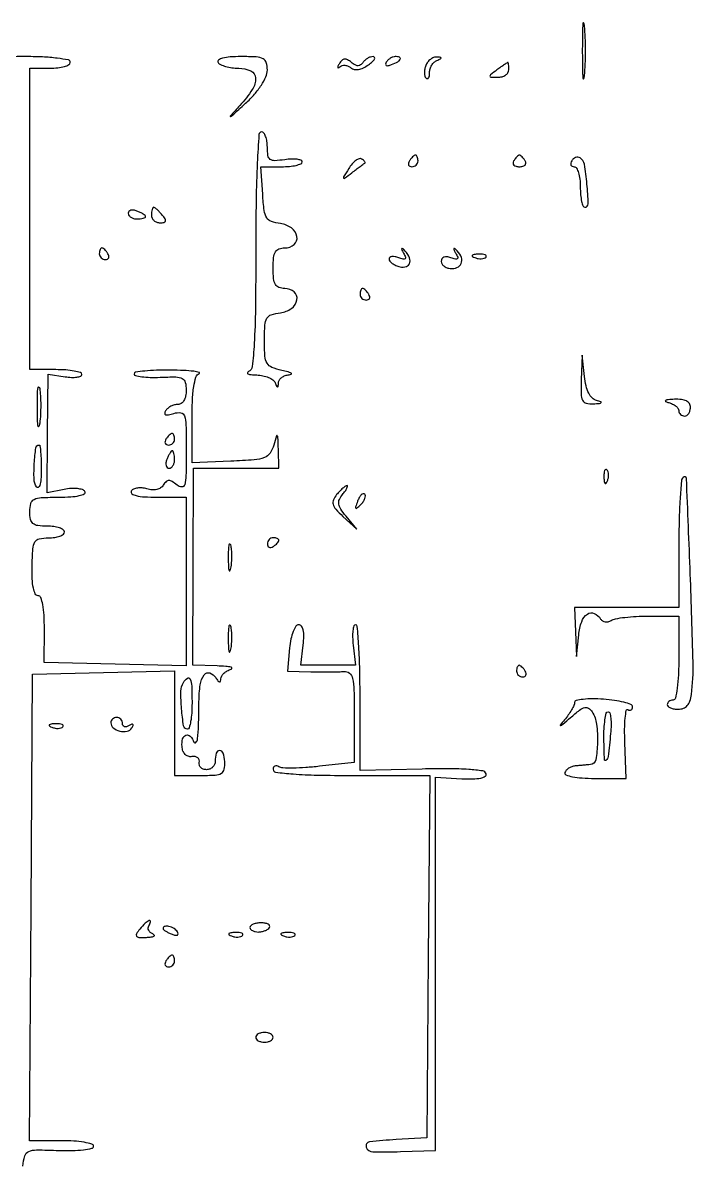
# Model space of a CAD drawing. Extents: x 4 to 234, y 3 to 204.
# Drawn here: x 118.8 to 234.5, y 6.6 to 203.8 of the extents above; entities that cross this region are included whole.
import ezdxf

# ---------------------------------------------------------------- set-up
doc = ezdxf.new("R2010")
doc.units = 0
doc.header["$MEASUREMENT"] = 0

msp = doc.modelspace()

# ---------------------------------------------------------------- linework, layer by layer
for points in [[(215.349414, 199, 0.003751), (215.372277, 195.952816, 0.018707), (215.461859, 194.245312, 0.76997), (215.592873, 194.223005, 0.084525), (215.732205, 194.75, 0.014123), (215.851512, 196.684912, 0.008335), (215.890106, 199, 0.008335), (215.851512, 201.315088, 0.014123), (215.732205, 203.25, 0.084525), (215.592873, 203.776995, 0.76997), (215.461859, 203.754688, 0.018707), (215.372277, 202.047184, 0.003751)], [(152.5, 197, 0.146547), (152.934161, 196.614422, 0.040338), (153.8004, 196.29375, 0.037109), (154.887885, 196.073612, 0.031397), (156.059017, 196, -0.107991), (158.154282, 195.54212, -0.284999), (158.967599, 194.31477, -0.155305), (158.399054, 192.324123, -0.036572), (156.252096, 189.554719, 0.001129), (154.599585, 187.709331, 0.788989), (154.64597, 187.642671, 0.09227), (154.942243, 187.827237, 0.000582), (157.252096, 189.946167, 0.026686), (158.77522, 191.504547, 0.035753), (159.969337, 193.078195, 0.040851), (160.75488, 194.529933, 0.103955), (161, 195.696167, 0.073059), (160.815003, 196.955491, 0.205619), (160.255279, 197.623666, 0.104598), (159.092507, 197.932328, 0.012759), (156.440983, 198, 0.016966), (154.589239, 197.937148, 0.045191), (153.284665, 197.729054, 0.091154), (152.583647, 197.407294, 0.397171)], [(173.428702, 196.798558, 0.016746), (173.17859, 196.32953, 0.145908), (173.139852, 196.099215, 0.539115), (173.237981, 196.050748, 0.051532), (173.497665, 196.241324, -0.120623), (173.893236, 196.455368, -0.085994), (174.397212, 196.497971, -0.078143), (174.930977, 196.365537, -0.07352), (175.410826, 196.074008, 0.126141), (175.998531, 195.796057, 0.089481), (176.731099, 195.787027, 0.071667), (177.564543, 196.053313, 0.044788), (178.443964, 196.582684, 0.025876), (179.115201, 197.128951, 0.079863), (179.480327, 197.583663, 0.259322), (179.483023, 197.861508, 0.274884), (179.250147, 198, 0.079883), (178.769107, 197.922653, 0.053415), (178.260229, 197.691986, 0.052536), (177.801767, 197.352571, 0.068848), (177.469989, 196.951442, -0.09966), (177.0976, 196.553499, -0.162543), (176.659782, 196.419205, -0.122336), (176.135473, 196.563244, -0.04532), (175.5, 197, 0.048145), (174.832284, 197.453395, 0.15043), (174.306204, 197.560953, 0.171929), (173.854893, 197.349873, 0.067453)], [(181.507079, 197.011454, 0.1144), (181.393111, 196.674071, 0.32948), (181.512472, 196.474315, 0.155351), (181.868281, 196.443138, 0.036408), (182.448062, 196.618443, 0.029964), (183.51997, 197.105273, 0.168622), (183.942608, 197.558518, 0.444011), (183.798253, 197.882327, 0.079093), (183.059017, 198, 0.088797), (182.65395, 197.927491, 0.053277), (182.21498, 197.709615, 0.051183), (181.810572, 197.389589, 0.061454)], [(188.345077, 196.456872, 0.045168), (188.164704, 195.820352, 0.050128), (188.110032, 195.183873, 0.056457), (188.179658, 194.639794, 0.137182), (188.376461, 194.290205, 0.208648), (188.610988, 194.198159, 0.243994), (188.816836, 194.314935, 0.106677), (188.957153, 194.683705, 0.037777), (189, 195.25, -0.072204), (189.09334, 195.892993, -0.062877), (189.367188, 196.516393, -0.06555), (189.772005, 197.026936, -0.096788), (190.25, 197.337719, 0.01027), (190.89123, 197.611907, 0.30932), (190.97782, 197.754345, 0.36718), (190.873211, 197.864951, 0.011982), (190.218615, 197.921053, 0.11028), (189.684501, 197.835877, 0.071509), (189.139692, 197.523515, 0.066477), (188.667271, 197.040853, 0.068987)], [(200.62394, 195.714286, 0.006197), (199.512349, 194.880134, 0.261955), (199.400148, 194.616404, 0.371588), (199.57816, 194.450871, 0.009385), (200.766144, 194.428571, 0.065856), (201.492678, 194.524681, 0.083125), (202.108388, 194.80625, 0.099193), (202.52021, 195.223982, 0.146162), (202.666667, 195.714286, 0.010379), (202.656433, 196.207238, 0.017162), (202.624894, 196.622321, 0.011234), (202.58096, 196.95165, 0.369485), (202.524463, 197, 0.147703), (202.42678, 196.9705, 0.002053), (201.907525, 196.622321, 0.005548), (201.308131, 196.20706, 0.003599)], [(159, 164.583333, -0.002848), (158.942649, 154.514785, -0.012072), (158.728518, 148.491332, -0.01164), (158.398389, 144.520968, -0.277036), (157.75, 143.662281, 0.219293), (157.566336, 143.467298, 0.394769), (157.650521, 143.282867, 0.072443), (158.213971, 143.141409, 0.017938), (159.166667, 143.078947, -0.042957), (160.224243, 142.956296, -0.048922), (161.198163, 142.656003, -0.055367), (161.954699, 142.235334, -0.143262), (162.337719, 141.75, 0.009076), (162.617987, 141.090194, 0.295955), (162.757018, 141, 0.382689), (162.864758, 141.096611, 0.011437), (162.921053, 141.75, -0.130933), (163.084057, 142.236243, -0.086374), (163.490872, 142.667567, -0.076144), (164.075195, 142.979477, -0.067808), (164.75, 143.118315, 0.115038), (165.103002, 143.226188, 0.569172), (165.104688, 143.390317, 0.07108), (164.563635, 143.62179, 0.012919), (163.5, 143.878135, -0.041037), (161.771881, 144.398895, -0.168328), (160.952748, 145.100468, -0.117255), (160.583837, 146.312014, -0.015534), (160.5, 149.009821, -0.014098), (160.575791, 151.697179, -0.116342), (160.920729, 152.861446, -0.187385), (161.682772, 153.478499, -0.048943), (163.25, 153.816422, 0.128134), (165.168048, 154.559125, 0.194677), (166.108391, 156.052573, 0.269203), (165.613527, 157.414388, 0.175857), (164, 158, -0.087745), (162.997538, 158.177287, -0.177212), (162.392857, 158.6875, -0.10769), (162.082184, 159.67572, -0.022514), (162, 161.5, -0.022514), (162.082184, 163.32428, -0.10769), (162.392857, 164.3125, -0.177212), (162.997538, 164.822713, -0.087745), (164, 165, 0.175857), (165.613527, 165.585612, 0.269203), (166.108391, 166.947427, 0.194677), (165.168048, 168.440875, 0.128134), (163.25, 169.183578, -0.054549), (161.694828, 169.537145, -0.175693), (160.882886, 170.194236, -0.106113), (160.454017, 171.441637, -0.01391), (160.195209, 174.25), (159.890418, 179), (163.445209, 179, 0.021934), (164.807631, 179.059796, 0.035216), (165.95578, 179.242875, 0.039541), (166.784251, 179.506035, 0.305011), (167, 179.826807, 0.314934), (166.797993, 180.11571, 0.055623), (166.11875, 180.2814, 0.042928), (165.149985, 180.322426, 0.025568), (164, 180.213308, -0.023735), (162.280892, 180.04383, -0.17107), (161.494853, 180.27673, -0.203387), (161.10334, 180.926063, -0.035336), (161, 182.386501, 0.036429), (160.926978, 183.38742, 0.055003), (160.70625, 184.232285, 0.072064), (160.38322, 184.810707, 0.23351), (160, 185, 0.395475), (159.541609, 184.570218, 0.003865), (159.262245, 179.645833, 0.008708), (159.061304, 173.273804, 0.003527)], [(175.039496, 178.685317, 0.002395), (174.14403, 177.231823, 0.309533), (174.154662, 177.031388, 0.411206), (174.324869, 177.00789, 0.002934), (175.589345, 177.967032, -0.001834), (176.344261, 178.542281, -0.002474), (177.031726, 179.056831, -0.001679), (177.611961, 179.483649, -0.026773), (177.816531, 179.616897, 0.327052), (177.866267, 179.729835, 0.109435), (177.785582, 179.903311, 0.060835), (177.576641, 180.116699, 0.030217), (177.266683, 180.335181, 0.22773), (176.835618, 180.380937, 0.074011), (176.255065, 180.071407, 0.05645), (175.623948, 179.483041, 0.037696)], [(185.5, 180, 0.082592), (185.343488, 179.6179, 0.161196), (185.3746, 179.29375, 0.182303), (185.586039, 179.078288, 0.108972), (185.940983, 179, 0.093332), (186.345238, 179.076123, 0.09642), (186.688914, 179.29375, 0.099167), (186.918938, 179.618444, 0.105053), (187, 180, 0.042167), (186.967655, 180.382849, 0.061769), (186.870461, 180.70625, 0.081139), (186.727648, 180.92554, 0.210953), (186.559017, 181, 0.151918), (186.34829, 180.934461, 0.038439), (186.066025, 180.70625, 0.035638), (185.768994, 180.382774, 0.029505)], [(203.5, 180, 0.146489), (203.397987, 179.620597, 0.191582), (203.538811, 179.29375, 0.134005), (203.925364, 179.072951, 0.063222), (204.5, 179, 0.063222), (205.074636, 179.072951, 0.134005), (205.461189, 179.29375, 0.191582), (205.602013, 179.620597, 0.146489), (205.5, 180, 0.025622), (205.235369, 180.382847, 0.032351), (204.951311, 180.70625, 0.033983), (204.686704, 180.937141, 0.163822), (204.5, 181, 0.163822), (204.313296, 180.937141, 0.033983), (204.048689, 180.70625, 0.032351), (203.764631, 180.382847, 0.025622)], [(213.510081, 180.016312, 0.080893), (213.349448, 179.627895, 0.159256), (213.377561, 179.298542, 0.183522), (213.587109, 179.079835, 0.111402), (213.940983, 179, -0.26942), (214.348842, 178.763029, -0.056132), (214.688914, 177.971875, -0.044842), (214.923096, 176.841003, -0.028651), (215, 175.5, 0.020908), (215.056121, 174.15852, 0.033683), (215.228075, 173.028125, 0.036873), (215.474759, 172.207506, 0.310726), (215.776426, 172, 0.422526), (216.364135, 172.60458, 0.016702), (216.153646, 176.011758, 0.018501), (215.699315, 179.431044, 0.215267), (214.963465, 180.52258, 0.122376), (214.60038, 180.638899, 0.10076), (214.19611, 180.584257, 0.091183), (213.812318, 180.36601, 0.079744)], [(141, 170.666667, 0.110531), (141.113835, 170.15801, 0.099964), (141.435961, 169.725, 0.094873), (141.917474, 169.434565, 0.088623), (142.484124, 169.333333, 0.046192), (143.161164, 169.396015, 0.284908), (143.408272, 169.621532, 0.21616), (143.350913, 170.0015, 0.02929), (142.861679, 170.666667, 0.015561), (142.410313, 171.177323, 0.020979), (141.969258, 171.608333, 0.018608), (141.58358, 171.929718, 0.165873), (141.377555, 172, 0.278952), (141.231901, 171.911882, 0.051723), (141.110907, 171.608333, 0.042237), (141.027384, 171.177572, 0.02678)], [(137, 170.968615, 0.152681), (137.115494, 170.599211, 0.098158), (137.440625, 170.284531, 0.08088), (137.926468, 170.07223, 0.062722), (138.5, 170, 0.024748), (139.074824, 170.028469, 0.039339), (139.559375, 170.115447, 0.046727), (139.903916, 170.241071, 0.289661), (140, 170.393011, 0.222225), (139.912889, 170.579329, 0.030693), (139.559375, 170.839659, 0.030395), (139.074558, 171.112506, 0.02136), (138.5, 171.361626, 0.055937), (137.925634, 171.511135, 0.100118), (137.440625, 171.483616, 0.147206), (137.122486, 171.289193, 0.184534)], [(132, 164, 0.105053), (132.081062, 163.618444, 0.099167), (132.311086, 163.29375, 0.09642), (132.654762, 163.076123, 0.093332), (133.059017, 163, 0.108972), (133.413961, 163.078288, 0.182303), (133.6254, 163.29375, 0.161196), (133.656512, 163.6179, 0.082592), (133.5, 164, 0.029505), (133.231006, 164.382774, 0.035638), (132.933975, 164.70625, 0.038439), (132.65171, 164.934461, 0.151918), (132.440983, 165, 0.210953), (132.272352, 164.92554, 0.081139), (132.129539, 164.70625, 0.061769), (132.032345, 164.382849, 0.042167)], [(184.50372, 164.080061, -0.031252), (184.840997, 163.405299, -0.315478), (184.778946, 163.114391, -0.260391), (184.460656, 163.036504, -0.024236), (183.664045, 163.298676, 0.04341), (183.026257, 163.481828, 0.080282), (182.488813, 163.499385, 0.129328), (182.135849, 163.356442, 0.236459), (182, 163.085247, 0.179373), (182.134233, 162.723114, 0.060702), (182.556273, 162.338064, 0.051093), (183.168927, 161.990329, 0.039614), (183.893696, 161.73805, 0.151005), (184.992573, 161.786397, 0.259401), (185.580127, 162.457023, 0.176443), (185.425828, 163.572638, 0.086648), (184.535286, 164.721056, 0.05845), (184.271217, 164.910204, 0.554901), (184.17221, 164.855032, 0.128503), (184.226818, 164.594226, 0.016002)], [(193.50372, 164.080061, -0.031252), (193.840997, 163.405299, -0.315478), (193.778946, 163.114391, -0.260391), (193.460656, 163.036504, -0.024236), (192.664045, 163.298676, 0.055803), (191.982508, 163.476275, 0.125109), (191.45439, 163.420353, 0.174033), (191.12407, 163.142671, 0.132555), (191, 162.682901, 0.14809), (191.144852, 162.204558, 0.09891), (191.552269, 161.797031, 0.082461), (192.161311, 161.522267, 0.064904), (192.880066, 161.428571, 0.138856), (193.96263, 161.735123, 0.208563), (194.51498, 162.52935, 0.167291), (194.365732, 163.62757, 0.091724), (193.535286, 164.721056, 0.05845), (193.271217, 164.910204, 0.554901), (193.17221, 164.855032, 0.128503), (193.226818, 164.594226, 0.016002)], [(196.8125, 163.316886, 0.051402), (197.359369, 163.160852, 0.05415), (197.916927, 163.123424, 0.060344), (198.402231, 163.202593, 0.126455), (198.729167, 163.395833, 0.296942), (198.77538, 163.614691, 0.208169), (198.592839, 163.799335, 0.077125), (198.112848, 163.910055, 0.028489), (197.416667, 163.921053, 0.018894), (196.670344, 163.862007, 0.168741), (196.37858, 163.720685, 0.470617), (196.395823, 163.538436, 0.054073)], [(177, 157, 0.105053), (177.081062, 156.618444, 0.099167), (177.311086, 156.29375, 0.09642), (177.654762, 156.076123, 0.093332), (178.059017, 156, 0.108972), (178.413961, 156.078288, 0.182303), (178.6254, 156.29375, 0.161196), (178.656512, 156.6179, 0.082592), (178.5, 157, 0.029505), (178.231006, 157.382774, 0.035638), (177.933975, 157.70625, 0.038439), (177.65171, 157.934461, 0.151918), (177.440983, 158, 0.210953), (177.272352, 157.92554, 0.081139), (177.129539, 157.70625, 0.061769), (177.032345, 157.382849, 0.042167)], [(215.168103, 142.25, 0.013028), (215.134696, 139.771653, 0.113977), (215.393762, 138.710956, 0.224136), (216.02047, 138.221255, 0.068561), (217.25, 138.116001, 0.007221), (218.318183, 138.186552, 0.17943), (218.581317, 138.308979, 0.555181), (218.546099, 138.45713, 0.016508), (217.806644, 138.678417, -0.133275), (217.055312, 139.11135, -0.079298), (216.447281, 139.954471, -0.05936), (215.997975, 141.193245, -0.031107), (215.724747, 142.812415), (215.336206, 146.5)], [(121.724731, 134.767909, -0.069146), (121.574262, 134.205163, -0.756877), (121.435944, 134.222448, -0.031761), (121.337136, 135.352754, -0.005499), (121.309869, 137.5, -0.005888), (121.331591, 139.655786, -0.025342), (121.424528, 140.934948, -0.556092), (121.565802, 141.000181, -0.212532), (121.714526, 140.767909, -0.024559), (121.845055, 139.487453, -0.012695), (121.888655, 137.878422, -0.01259), (121.849672, 136.218327, -0.018638)], [(230.25, 138.310674, -0.046657), (230.919531, 138.067143, -0.05682), (231.485938, 137.715479, -0.067019), (231.872626, 137.31495, -0.159836), (232, 136.926676, 0.107094), (232.076606, 136.57312, 0.099498), (232.29375, 136.272211, 0.095859), (232.618243, 136.070473, 0.091527), (233, 136, 0.148195), (233.381354, 136.115568, 0.098894), (233.70625, 136.440625, 0.082425), (233.925306, 136.926543, 0.064853), (234, 137.5, 0.142417), (233.813955, 138.13992, 0.135487), (233.311, 138.595118, 0.090377), (232.459395, 138.845541, 0.03699), (231.25, 138.883999, 0.010989), (230.150445, 138.813383, 0.109045), (229.71179, 138.676084, 0.602595), (229.717606, 138.507227, 0.049066)], [(143.5, 132, 0.082592), (143.343488, 131.6179, 0.161196), (143.3746, 131.29375, 0.182303), (143.586039, 131.078288, 0.108972), (143.940983, 131, 0.093332), (144.345238, 131.076123, 0.09642), (144.688914, 131.29375, 0.099167), (144.918938, 131.618444, 0.105053), (145, 132, 0.042167), (144.967655, 132.382849, 0.061769), (144.870461, 132.70625, 0.081139), (144.727648, 132.92554, 0.210953), (144.559017, 133, 0.151918), (144.34829, 132.934461, 0.038439), (144.066025, 132.70625, 0.035638), (143.768994, 132.382774, 0.029505)], [(121.984687, 126.75, -0.014779), (121.929277, 125.079596, -0.051833), (121.751311, 124.01926, -0.212264), (121.477037, 123.685709, -0.38487), (121.161294, 123.773261, -0.134583), (120.74541, 125.127517, -0.023226), (120.788884, 127.836004, -0.01801), (121.053195, 130.51042, -0.375339), (121.613499, 131, -0.37999), (121.767412, 130.863289, -0.007782), (121.881967, 129.751563, -0.014151), (121.962758, 128.379545, -0.00853)], [(143.638374, 128.5, 0.055937), (143.488865, 127.925634, 0.100118), (143.516384, 127.440625, 0.147206), (143.710807, 127.122486, 0.184534), (144.031385, 127, 0.152681), (144.400789, 127.115494, 0.098158), (144.715469, 127.440625, 0.08088), (144.92777, 127.926468, 0.062722), (145, 128.5, 0.024748), (144.971531, 129.074824, 0.039339), (144.884553, 129.559375, 0.046727), (144.758929, 129.903916, 0.289661), (144.606989, 130, 0.222225), (144.420671, 129.912889, 0.030693), (144.160341, 129.559375, 0.030395), (143.887494, 129.074558, 0.02136)], [(219.078947, 125.416667, 0.018894), (219.137993, 124.670344, 0.168741), (219.279315, 124.37858, 0.470617), (219.461564, 124.395823, 0.054073), (219.683114, 124.8125, 0.051402), (219.839148, 125.359369, 0.05415), (219.876576, 125.916927, 0.060344), (219.797407, 126.402231, 0.126455), (219.604167, 126.729167, 0.296942), (219.385309, 126.77538, 0.208169), (219.200665, 126.592839, 0.077125), (219.089945, 126.112848, 0.028489)], [(232.75, 125.419488, 0.176425), (232.450291, 124.773276, 0.005092), (232.220313, 121.705516, 0.009701), (232.05434, 118.039322, 0.00646), (232, 113.833333), (232, 103), (223, 103), (214, 103), (214.168103, 98.75), (214.336206, 94.5), (214.728468, 98.25, -0.058128), (215.237785, 100.523866, -0.153283), (216.224288, 101.846977, -0.269276), (217.39585, 101.964347, -0.148834), (218.510081, 100.983688, 0.117879), (218.840553, 100.655096, 0.102998), (219.300578, 100.491022, 0.094869), (219.820562, 100.518005, 0.083845), (220.319098, 100.733688, -0.099666), (221.073739, 101.032427, -0.014916), (222.69524, 101.274896, -0.016265), (224.653235, 101.443852, -0.013388), (226.749805, 101.5), (231.999611, 101.5), (231.999805, 94.25, -0.012033), (231.93087, 91.382694, -0.022238), (231.715469, 89.062451, -0.019318), (231.407693, 87.328506, -0.352751), (231, 87, 0.077041), (230.617967, 86.940784, 0.089844), (230.29375, 86.769196, 0.10077), (230.077008, 86.513933, 0.126444), (230, 86.214286, 0.222684), (230.140941, 85.91352, 0.076537), (230.563398, 85.659375, 0.058208), (231.183528, 85.486062, 0.03908), (231.917951, 85.428571, 0.09304), (232.782747, 85.590898, 0.119042), (233.445758, 86.052377, 0.099326), (233.904624, 86.839566, 0.04993), (234.167951, 87.964286, 0.039094), (234.458767, 93.5455, 0.002937), (233.973251, 108.729608, 0.0008), (233.323499, 125.196229, 0.654109)], [(172.954748, 122.445475, 0.07003), (172.394354, 121.537354, 0.175788), (172.34452, 120.772229, 0.114281), (172.812573, 119.936549, 0.021928), (174.045185, 118.695475), (176.425764, 116.5), (174.57487, 118.731242, -0.026587), (173.660713, 119.960768, -0.107916), (173.324347, 120.825003, -0.147448), (173.430962, 121.600526, -0.065925), (173.984433, 122.481242, 0.018403), (174.433315, 123.064516, 0.038745), (174.727755, 123.553865, 0.06854), (174.840091, 123.884687, 0.471172), (174.744889, 124, 0.158442), (174.4779, 123.913216, 0.021635), (174.012785, 123.543358, 0.023113), (173.485356, 123.040769, 0.017644)], [(176.564293, 121.293128, 0.008399), (176.21821, 120.336218, 0.286372), (176.270328, 120.111181, 0.400052), (176.463552, 120.106486, 0.011214), (177.124088, 120.733333, 0.043285), (177.558688, 121.246577, 0.063152), (177.837219, 121.768815, 0.082976), (177.927901, 122.220211, 0.20742), (177.806872, 122.526461, 0.278911), (177.538684, 122.59249, 0.120343), (177.210949, 122.395085, 0.070189), (176.866277, 121.940734, 0.036269)], [(161, 113.940983, 0.108972), (161.078288, 113.586039, 0.182303), (161.29375, 113.3746, 0.161196), (161.6179, 113.343488, 0.082592), (162, 113.5, 0.029505), (162.382774, 113.768994, 0.035638), (162.70625, 114.066025, 0.038439), (162.934461, 114.34829, 0.151918), (163, 114.559017, 0.210953), (162.92554, 114.727648, 0.081139), (162.70625, 114.870461, 0.061769), (162.382849, 114.967655, 0.042167), (162, 115, 0.105053), (161.618444, 114.918938, 0.099167), (161.29375, 114.688914, 0.09642), (161.076123, 114.345238, 0.093332)], [(154.252183, 111.5, 0.008901), (154.284834, 110.071102, 0.053901), (154.394187, 109.339362, 0.67161), (154.54341, 109.319562, 0.082665), (154.707261, 109.761659, 0.028254), (154.840609, 110.754739, 0.020511), (154.880728, 111.869594, 0.020826), (154.830983, 112.934218, 0.041951), (154.68708, 113.761659, 0.285845), (154.523779, 113.916221, 0.417468), (154.37161, 113.814362, 0.038992), (154.273069, 112.938425, 0.009782)], [(154.252183, 97.5, 0.008901), (154.284834, 96.071102, 0.053901), (154.394187, 95.339362, 0.67161), (154.54341, 95.319562, 0.082665), (154.707261, 95.761659, 0.028254), (154.840609, 96.754739, 0.020511), (154.880728, 97.869594, 0.020826), (154.830983, 98.934218, 0.041951), (154.68708, 99.761659, 0.285845), (154.523779, 99.916221, 0.417468), (154.37161, 99.814362, 0.038992), (154.273069, 98.938425, 0.009782)], [(164.82861, 96), (164.447148, 92), (168.473574, 91.884846, 0.005012), (170.143456, 91.853836, 0.004856), (171.8313, 91.855809, 0.004802), (173.316079, 91.886228, 0.017823), (174.25, 91.947704, -0.209816), (175.158982, 91.654265, -0.157016), (175.700465, 90.737293, -0.049752), (175.947635, 88.729707, -0.00577), (176, 84.192025), (176, 76.258333), (169.987198, 75.578061, -0.010974), (167.612248, 75.362036, -0.014686), (165.450667, 75.276843, -0.011827), (163.666529, 75.301167, -0.129794), (162.987198, 75.507912, 0.083977), (162.610056, 75.661183, 0.162719), (162.289989, 75.627724, 0.18128), (162.077078, 75.414798, 0.107081), (162, 75.059017, 0.379113), (162.432457, 74.570638, 0.010777), (165.440281, 74.269591, 0.014285), (169.616514, 74.06213, 0.005267), (175.514247, 74), (189.028493, 74), (188.764247, 42.75), (188.5, 11.5), (183.25, 11.19774, 0.016432), (178.616426, 10.777856, 0.480807), (178.073649, 9.894969, 0.309522), (179.195485, 9.085038, 0.015264), (184, 9.111682), (190, 9.3282), (190, 41.50549), (190, 73.682781), (194.547535, 73.448784, 0.016495), (196.475, 73.413271, 0.046254), (197.816114, 73.55733, 0.08797), (198.574935, 73.855969, 0.348715), (198.734928, 74.295215, 0.285035), (198.15662, 74.776125, 0.016187), (195.744261, 75.032771, 0.017728), (192.365705, 75.161774, 0.006891), (187.687393, 75.109979), (177, 74.844315), (177, 87.422158, 0.005957), (176.942542, 92.24496, 0.009907), (176.765235, 96.305259, 0.00389), (176.522828, 99.702463, 0.391256), (176.200801, 100, 0.335283), (175.916097, 99.784908, 0.041434), (175.756394, 98.971875, 0.035585), (175.711167, 97.841769, 0.021273), (175.810207, 96.5), (176.218812, 93), (171.5, 93), (166.781188, 93), (167.189793, 96.5, 0.023358), (167.2954, 98.016853, 0.060972), (167.187546, 99.102812, 0.106122), (166.884368, 99.75999, 0.236018), (166.404235, 100, 0.252612), (165.915479, 99.736237, 0.051498), (165.447231, 98.832734, 0.042552), (165.061869, 97.542258, 0.027522)], [(204, 92, 0.105053), (204.081062, 91.618444, 0.099167), (204.311086, 91.29375, 0.09642), (204.654762, 91.076123, 0.093332), (205.059017, 91, 0.108972), (205.413961, 91.078288, 0.182303), (205.6254, 91.29375, 0.161196), (205.656512, 91.6179, 0.082592), (205.5, 92, 0.029505), (205.231006, 92.382774, 0.035638), (204.933975, 92.70625, 0.038439), (204.65171, 92.934461, 0.151918), (204.440983, 93, 0.210953), (204.272352, 92.92554, 0.081139), (204.129539, 92.70625, 0.061769), (204.032345, 92.382849, 0.042167)], [(148, 86.5, -0.016629), (147.942612, 84.774967, -0.027127), (147.766289, 83.321875, -0.025766), (147.515785, 82.234952, -0.334933), (147.204387, 82, -0.368053), (146.55349, 82.554204, -0.01896), (146.190478, 85.509664, -0.024083), (146.081797, 88.515276, -0.136224), (146.52497, 90.040403, -0.100448), (147.209625, 90.769753, -0.48084), (147.681898, 90.634136, -0.089728), (147.946095, 89.428827, -0.009202)], [(213.999378, 86.578741, -0.109283), (213.892448, 86.093796, -0.022856), (213.487856, 85.317471, -0.022958), (212.924282, 84.442165, -0.019946), (212.257154, 83.578741, 0.009403), (211.541228, 82.691466, 0.756242), (211.60957, 82.598682, 0.088344), (212.001707, 82.831218, 0.003233), (213.309824, 83.973795, -0.014752), (214.872028, 85.276101, -0.101171), (215.762582, 85.7215, -0.218331), (216.422626, 85.609684, -0.10265), (217.037357, 84.973795, -0.108443), (217.811106, 82.839912, -0.040878), (217.971049, 79.650413, -0.03788), (217.654252, 76.710115, -0.335758), (216.75, 75.88465, 0.000253), (216.169812, 75.830814, 0.000135), (215.451851, 75.763631, 0.000134), (214.718345, 75.694595, 0.000209), (214.086088, 75.63465, 0.062157), (213.520388, 75.508683, 0.058059), (212.988786, 75.245804, 0.062242), (212.569066, 74.892598, 0.106068), (212.336088, 74.5, 0.402375), (212.527312, 74.094736, 0.043062), (213.625685, 73.780388, 0.032722), (215.292971, 73.567073, 0.015459), (217.461889, 73.5), (222.923778, 73.5), (222.688808, 79.668773, -0.0115), (222.653639, 82.00199, -0.02159), (222.749953, 83.885118, -0.021613), (222.936108, 85.230496, -0.528152), (223.226919, 85.359756, 0.10225), (223.521585, 85.252268, 0.178361), (223.772907, 85.305052, 0.166646), (223.94138, 85.51317, 0.087788), (224, 85.84447, 0.30996), (223.729292, 86.239197, 0.028131), (222.531067, 86.626026, 0.028708), (220.916013, 86.951103, 0.018012), (218.999378, 87.153487, 0.017263), (217.082301, 87.219963, 0.028655), (215.467872, 87.127592, 0.028646), (214.269919, 86.91983, 0.348814)], [(220.226724, 81.25, -0.003209), (219.804421, 77.250865, -0.187778), (219.469649, 76.612294, -0.631262), (219.169741, 76.742457, -0.00463), (219.078947, 80.25, -0.015818), (219.10629, 82.070962, -0.025965), (219.257956, 83.604687, -0.023939), (219.48994, 84.758848, -0.343802), (219.799199, 85, -0.339718), (220.087801, 84.778331, -0.036851), (220.254454, 83.898438, -0.033184), (220.311614, 82.687622, -0.019908)], [(123.8125, 82.316886, 0.051402), (124.359369, 82.160852, 0.05415), (124.916927, 82.123424, 0.060344), (125.402231, 82.202593, 0.126455), (125.729167, 82.395833, 0.296942), (125.77538, 82.614691, 0.208169), (125.592839, 82.799335, 0.077125), (125.112848, 82.910055, 0.028489), (124.416667, 82.921053, 0.018894), (123.670344, 82.862007, 0.168741), (123.37858, 82.720685, 0.470617), (123.395823, 82.538436, 0.054073)], [(134, 83.106989, 0.222706), (134.412031, 82.227816, 0.112589), (135.526986, 81.6614, 0.110024), (136.797062, 81.627556, 0.209146), (137.622483, 82.198182, 0.033384), (137.848708, 82.625566, 0.333325), (137.806555, 82.811108, 0.293058), (137.604347, 82.838317, 0.029304), (137.154508, 82.595492, -0.068937), (136.712617, 82.400314, -0.143226), (136.339137, 82.40265, -0.19028), (136.093162, 82.596262, -0.132745), (136, 82.940983, 0.093332), (135.923877, 83.345238, 0.09642), (135.70625, 83.688914, 0.099167), (135.381556, 83.918938, 0.105053), (135, 84, 0.08807), (134.618183, 83.932221, 0.094674), (134.29375, 83.737678, 0.100043), (134.07672, 83.44766, 0.111208)], [(139, 47.5, 0.030528), (138.401556, 46.682119, 0.320711), (138.421161, 46.290727, 0.219798), (138.83911, 46.079822, 0.016973), (140.127555, 46.078947, 0.020005), (140.969663, 46.140759, 0.092702), (141.434077, 46.283477, 0.441435), (141.482353, 46.467653, 0.154335), (141.243769, 46.664358, -0.07888), (140.806545, 46.926836, -0.105417), (140.522598, 47.290708, -0.121773), (140.435807, 47.697442, -0.131107), (140.552786, 48.08541, 0.082583), (140.835426, 48.775394, 0.597839), (140.626511, 48.957568, 0.104535), (139.93051, 48.512589, 0.025234)], [(143, 47.606989, 0.2252), (143.088769, 47.419896, 0.029412), (143.455882, 47.154486, 0.029555), (143.957462, 46.875192, 0.020646), (144.551938, 46.618443, 0.036408), (145.131719, 46.443138, 0.155351), (145.487528, 46.474315, 0.32948), (145.606889, 46.674071, 0.1144), (145.492921, 47.011454, 0.115814), (144.901891, 47.603931, 0.080554), (144.026239, 47.969265, 0.115534), (143.291154, 47.972535, 0.349578)], [(158, 47.785714, 0.177669), (158.110023, 47.485859, 0.092326), (158.423289, 47.230804, 0.072414), (158.889664, 47.058116, 0.05256), (159.440983, 47, 0.049465), (160.028204, 47.058236, 0.04742), (160.601322, 47.230804, 0.051141), (161.077588, 47.484489, 0.106803), (161.367564, 47.785714, 0.251349), (161.385718, 48.082567, 0.161426), (161.144585, 48.340625, 0.085489), (160.631456, 48.515602, 0.039538), (159.926581, 48.571429, 0.0389), (159.188845, 48.513946, 0.057994), (158.565933, 48.340625, 0.076248), (158.14145, 48.086501, 0.223398)], [(154.8125, 46.316886, 0.051402), (155.359369, 46.160852, 0.05415), (155.916927, 46.123424, 0.060344), (156.402231, 46.202593, 0.126455), (156.729167, 46.395833, 0.296942), (156.77538, 46.614691, 0.208169), (156.592839, 46.799335, 0.077125), (156.112848, 46.910055, 0.028489), (155.416667, 46.921053, 0.018894), (154.670344, 46.862007, 0.168741), (154.37858, 46.720685, 0.470617), (154.395823, 46.538436, 0.054073)], [(163.8125, 46.316886, 0.051402), (164.359369, 46.160852, 0.05415), (164.916927, 46.123424, 0.060344), (165.402231, 46.202593, 0.126455), (165.729167, 46.395833, 0.296942), (165.77538, 46.614691, 0.208169), (165.592839, 46.799335, 0.077125), (165.112848, 46.910055, 0.028489), (164.416667, 46.921053, 0.018894), (163.670344, 46.862007, 0.168741), (163.37858, 46.720685, 0.470617), (163.395823, 46.538436, 0.054073)], [(143.5, 42, 0.082592), (143.343488, 41.6179, 0.161196), (143.3746, 41.29375, 0.182303), (143.586039, 41.078288, 0.108972), (143.940983, 41, 0.093332), (144.345238, 41.076123, 0.09642), (144.688914, 41.29375, 0.099167), (144.918938, 41.618444, 0.105053), (145, 42, 0.042167), (144.967655, 42.382849, 0.061769), (144.870461, 42.70625, 0.081139), (144.727648, 42.92554, 0.210953), (144.559017, 43, 0.151918), (144.34829, 42.934461, 0.038439), (144.066025, 42.70625, 0.035638), (143.768994, 42.382774, 0.029505)], [(159, 28.833333, 0.17482), (159.114688, 28.515341, 0.093122), (159.440625, 28.244792, 0.073362), (159.926139, 28.06169, 0.053595), (160.5, 28, 0.053595), (161.073861, 28.06169, 0.073362), (161.559375, 28.244792, 0.093122), (161.885312, 28.515341, 0.17482), (162, 28.833333, 0.17482), (161.885312, 29.151326, 0.093122), (161.559375, 29.421875, 0.073362), (161.073861, 29.604977, 0.053595), (160.5, 29.666667, 0.053595), (159.926139, 29.604977, 0.073362), (159.440625, 29.421875, 0.093122), (159.114688, 29.151326, 0.17482)]]:
    msp.add_lwpolyline(points, format="xyb", close=True)
msp.add_lwpolyline([(118.796274, 6.617482, -0.047366), (119.146321, 8.383953, -0.221574), (119.817183, 9.139056, -0.104577), (121.154073, 9.409926, -0.007134), (125.046274, 9.321329, 0.014976), (127.328823, 9.305176, 0.024749), (129.251093, 9.444516, 0.022067), (130.707076, 9.688416, 0.353932), (131, 10.050392, 0.337353), (130.716787, 10.422378, 0.024684), (129.381043, 10.721053, 0.026461), (127.601408, 10.931517, 0.016203), (125.488656, 11), (119.977311, 11), (120.238656, 51.25), (120.5, 91.5), (132.75, 91.780779), (145, 92.061558), (145, 83.030779), (145, 74), (149.394213, 74, 0.01265), (151.997202, 74.065864, 0.116571), (153.073753, 74.378568, 0.221301), (153.560097, 75.059191, 0.061267), (153.644213, 76.404041, 0.061666), (153.376952, 77.847404, 0.320896), (152.765577, 78.30593, 0.347281), (152.183753, 77.867252, 0.064152), (152, 76.440983, -0.103216), (151.885271, 75.891133, -0.098834), (151.559375, 75.423289, -0.096907), (151.072549, 75.109789, -0.095012), (150.5, 75, -0.085015), (149.946227, 75.094843, -0.112004), (149.514063, 75.367188, -0.124722), (149.271843, 75.773817, -0.12222), (149.25, 76.25, 0.128584), (149.223342, 76.706194, 0.149582), (148.974902, 77.060828, 0.126385), (148.531039, 77.25443, 0.079645), (147.962432, 77.254946, -0.117685), (147.334238, 77.302935, -0.123862), (146.808943, 77.630081, -0.105574), (146.443145, 78.217507, -0.067954), (146.274581, 79.004946, -0.078345), (146.381044, 80.313428, -0.2518), (146.945373, 80.94288, -0.299171), (147.688439, 80.765098, -0.093026), (148.337719, 79.75, 0.564275), (148.677183, 79.695289, 0.146251), (148.959099, 80.339209, 0.024002), (149.127457, 82.602982, 0.004491), (149.199262, 86.763461, -0.034073), (149.419965, 89.646831, -0.117784), (150.108167, 91.374873, -0.330877), (151.059965, 91.688423, -0.173032), (152.096491, 90.878115, 0.024191), (152.479381, 90.333747, 0.173309), (152.746507, 90.163943, 0.394045), (152.921476, 90.265921, 0.069953), (152.984687, 90.676676, -0.131233), (153.120722, 91.160689, -0.072387), (153.509564, 91.642042, -0.064027), (154.079698, 92.048126, -0.058922), (154.75, 92.310674, 0.330021), (154.895265, 92.491176, 0.358861), (154.76133, 92.667734, 0.040501), (153.831491, 92.809948, 0.010749), (152.331122, 92.883999), (148.162245, 93), (148.21596, 110), (148.269675, 127), (155.634838, 127), (163, 127), (162.90032, 130.25, 0.001929), (162.827757, 132.351329, 0.19596), (162.70926, 132.612878, 0.560572), (162.556824, 132.571762, 0.003865), (162.108669, 131, -0.082252), (161.460674, 129.602461, -0.154024), (160.490976, 128.839171, -0.071156), (158.737144, 128.448575, -0.008253), (154.708349, 128.20431), (148, 127.90862), (148, 135.370977, -0.010645), (148.071484, 138.728131, -0.028271), (148.308775, 141.114578, -0.036926), (148.685024, 142.725477, -0.22467), (149.25, 143.337719, 0.719217), (149.238138, 143.536022, 0.036991), (148.296875, 143.717133, 0.018104), (146.566469, 143.855752, 0.007776), (144.25, 143.921053, 0.011263), (141.853713, 143.897342, 0.018636), (139.835907, 143.756497, 0.013123), (138.250479, 143.544056, 0.368208), (137.999898, 143.25, 0.351298), (138.227846, 142.965522, 0.023859), (139.321731, 142.775606, 0.025859), (140.774669, 142.6701, 0.015648), (142.499898, 142.688234, -0.011863), (145.201167, 142.737077, -0.115001), (146.30789, 142.47252, -0.220835), (146.836269, 141.808954, -0.059513), (147, 140.438234, -0.050013), (146.900946, 139.450424, -0.083666), (146.602251, 138.673016, -0.11019), (146.138723, 138.1787, -0.150633), (145.559017, 138, 0.067829), (144.957074, 137.917964, 0.052389), (144.340325, 137.674779, 0.053437), (143.801877, 137.316564, 0.08103), (143.433788, 136.892866, 0.113869), (143.287857, 136.462349, 0.359143), (143.445308, 136.226959, 0.128686), (143.944965, 136.209117, 0.021768), (144.874771, 136.460254, -0.113007), (146.062987, 136.558232, -0.28558), (146.699557, 136.022994, -0.074244), (146.957047, 134.496342, -0.004719), (147, 129.944943, -0.004673), (146.960416, 125.709533, -0.060861), (146.740679, 124.15321, -0.342965), (146.230054, 123.7665, -0.171685), (145.423785, 124.063253, 0.028692), (144.564583, 124.696786, 0.143853), (143.99826, 124.867168, 0.196906), (143.530894, 124.679227, 0.061589), (143.04863, 124.078686, -0.112562), (142.580598, 123.603443, -0.086591), (141.906871, 123.321679, -0.075361), (141.090043, 123.262008, -0.057517), (140.209003, 123.433665, 0.05222), (139.380714, 123.604145, 0.061084), (138.578834, 123.585397, 0.071205), (137.921884, 123.391097, 0.147938), (137.52514, 123.040677, 0.397499), (137.615277, 122.603041, 0.095169), (138.359425, 122.269643, 0.043664), (139.796312, 122.061034, 0.014226), (141.940983, 122), (147, 122), (147, 107.469221), (147, 92.938442), (134.75, 93.219221), (122.5, 93.5), (122.525183, 99.25, 0.014476), (122.465505, 101.678309, 0.033938), (122.245827, 103.479381, 0.045355), (121.902998, 104.67219, 0.309412), (121.423982, 105, -0.296455), (120.956941, 105.303595, -0.053931), (120.625993, 106.335917, -0.038562), (120.428072, 107.906085, -0.017143), (120.398799, 109.993836, -0.010374), (120.525973, 113.093125, -0.114621), (120.878598, 114.274775, -0.215547), (121.640341, 114.827783, -0.05032), (123.25, 114.993836, 0.034571), (124.303303, 115.069123, 0.052618), (125.192188, 115.291939, 0.068485), (125.803344, 115.615968, 0.241151), (126, 116, 0.254951), (125.790443, 116.384262, 0.06271), (125.11875, 116.70625, 0.048861), (124.149251, 116.927234, 0.031626), (123, 117, -0.030103), (121.386401, 117.097235, -0.144586), (120.55, 117.458333, -0.173074), (120.126572, 118.175563, -0.047675), (120, 119.5, -0.063712), (120.181823, 120.921124, -0.217674), (120.755902, 121.626458, -0.105033), (121.976789, 121.937774, -0.010093), (125.059017, 122, 0.015665), (127.072946, 122.063113, 0.037731), (128.549167, 122.268257, 0.06524), (129.41159, 122.577023, 0.437688), (129.520244, 122.967245, 0.181872), (129.089494, 123.299768, 0.048422), (128.225019, 123.475755, 0.042531), (127.132043, 123.496582, 0.032871), (125.950419, 123.340084), (122.978386, 122.745677), (123.082686, 132.972616), (123.186987, 143.199555), (126.093494, 142.77297, 0.026408), (127.207603, 142.669144, 0.044268), (128.146214, 142.71457, 0.058115), (128.801792, 142.884019, 0.309818), (129, 143.173193, 0.331201), (128.759536, 143.49639, 0.027448), (127.678125, 143.757125, 0.02815), (126.224994, 143.940344, 0.017286), (124.5, 144), (120, 144), (120, 170), (120, 196), (123.5, 196, 0.027026), (124.841111, 196.072542, 0.042582), (125.971875, 196.29375, 0.052312), (126.767902, 196.614308, 0.277684), (127, 197, 0.358912), (126.659026, 197.413821, 0.01702), (124.75, 197.71875, 0.020476), (122.198174, 197.932089, 0.010616), (119, 198, 0.010616), (115.801826, 197.932089, 0.020476)], format="xyb")

doc.saveas('drawing.dxf')
